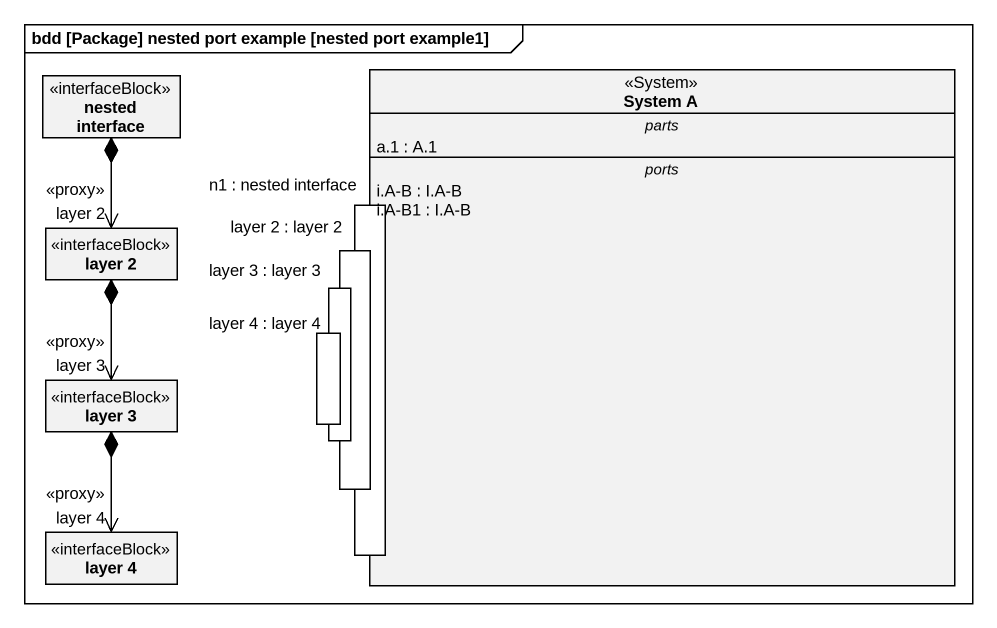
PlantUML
@startuml
mainframe bdd [Package] nested port example [nested port example1]
allowmixing
hide circle
hide empty members
class "nested interface" as nested_interface <<interfaceBlock>>
class "System A" as System_A <<System>> {
  -- parts --
  a.1 : A.1
  -- ports --
  i.A-B : I.A-B
  i.A-B1 : I.A-B
  -- ports --
  n1 : nested interface
}
class "layer 2" as layer_2 <<interfaceBlock>>
rectangle "layer 3 : layer 3" as layer_3_layer_3
rectangle "layer 2 : layer 2" as layer_2_layer_2
rectangle "layer 4 : layer 4" as layer_4_layer_4
class "layer 3" as layer_3 <<interfaceBlock>>
class "layer 4" as layer_4 <<interfaceBlock>>
layer_2 "layer 2\n<<proxy>>" <-up-* nested_interface
layer_3 "layer 3\n<<proxy>>" <-up-* layer_2
layer_4 "layer 4\n<<proxy>>" <-up-* layer_3
@enduml
